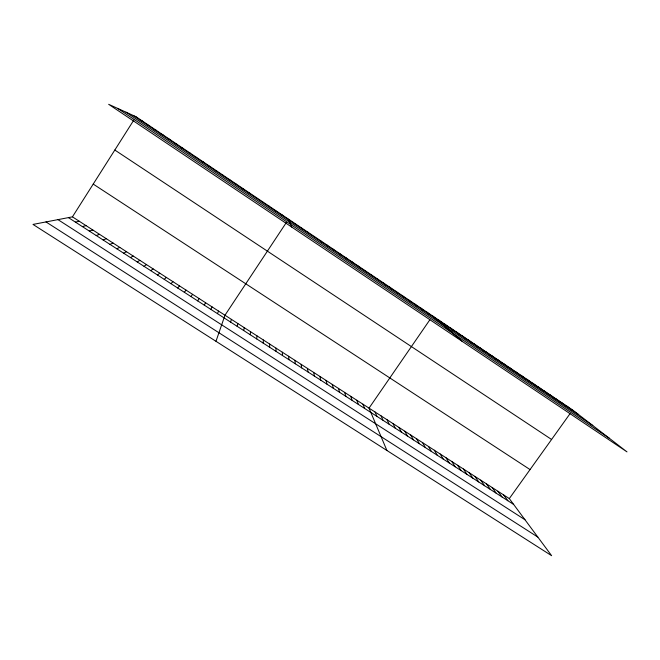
<?xml version="1.0" encoding="UTF-8"?>
<svg xmlns="http://www.w3.org/2000/svg" width="660" height="660" viewBox="0 0 660 660"><rect width="100%" height="100%" fill="white"/><g stroke="black" fill="none" stroke-linecap="round" stroke-linejoin="round"><path stroke-width="0.99" d="M269.635 347.251L269.684 344.058M263.175 343.084L263.348 339.966M256.699 338.91L256.988 335.874M269.082 206.704L269.14 206.159M250.206 334.727L250.618 331.765M243.697 330.528L244.233 327.64M237.163 326.329L237.831 323.515M230.62 322.113L231.412 319.374M215.985 341.302L224.977 315.224L286.423 222.395M217.486 313.649L218.526 311.066M262.457 202.257L262.647 201.795M210.886 309.4L212.058 306.9M204.278 305.135L205.573 302.717M197.654 300.869L199.081 298.526M72.435 216.851L509.305 498.589L551.62 555.687L33 224.425L72.435 216.851L133.84 120.046M191.004 296.587L192.563 294.327M429.883 319.753L369.031 408.127L386.909 450.475M509.305 498.589L570.009 413.713M184.346 292.298L186.029 290.111M177.664 287.991L179.487 285.887M170.973 283.676L172.92 281.655M164.257 279.353L166.337 277.414M157.525 275.022L159.737 273.158M150.777 270.674L153.128 268.892M144.012 266.31L146.495 264.611M249.15 193.322L249.596 193.033M137.231 261.946L139.846 260.329M130.432 257.565L133.18 256.03M123.618 253.168L126.505 251.724M116.779 248.77L119.806 247.401M109.931 244.357L113.091 243.07M103.059 239.926L106.359 238.73M242.467 188.834L243.045 188.636M96.17 235.488L99.602 234.374M89.265 231.041L92.837 230.01M82.343 226.578L86.056 225.637M75.397 222.107L79.249 221.249M235.777 184.338L236.478 184.222M229.061 179.825L229.903 179.8M222.329 175.304L223.303 175.37M215.581 170.775L216.686 170.923M208.816 166.229L210.053 166.469M202.026 161.675L203.404 162.005M195.228 157.105L196.738 157.525M188.405 152.526L190.055 153.037M181.566 147.939L183.348 148.541M174.71 143.335L176.632 144.029M167.838 138.715L169.9 139.499M160.949 134.087L163.144 134.97M154.036 129.451L156.379 130.416M147.106 124.798L149.589 125.862M140.159 120.128L142.783 121.291M45.986 221.933L537.842 537.091M57.965 219.632L524.997 519.75M68.434 217.618L513.661 504.463M93.217 184.082L530.054 469.582M114.815 150.035L551.587 439.478M133.196 115.45L578.234 414.315M125.953 112.167L592.771 425.518M117.662 108.405L609.271 438.232M566.973 406.205L572.451 410.438M561.28 402.377L566.659 406.543M555.571 398.549L560.851 402.649M549.854 394.705L555.035 398.739M544.12 390.852L549.194 394.82M538.37 386.991L543.345 390.893M532.612 383.122L537.487 386.95M526.837 379.244L531.605 383.006M521.045 375.358L525.715 379.046M515.245 371.456L519.808 375.086M509.429 367.554L513.892 371.11M503.596 363.635L507.952 367.125M497.755 359.708L502.004 363.124M491.89 355.773L496.039 359.123M486.024 351.829L490.066 355.105M480.133 347.878L484.069 351.087M474.235 343.918L478.063 347.053M468.319 339.941L472.04 343.002M462.396 335.965L466.01 338.951M456.448 331.972L459.954 334.892M450.491 327.971L453.89 330.817M444.518 323.961L447.81 326.733M438.537 319.935L441.713 322.641M432.539 315.909L462.544 341.608M426.442 311.817L429.396 314.366M420.337 307.717L423.175 310.192M414.216 303.6L416.938 306.001M408.078 299.483L410.693 301.801M401.923 295.35L404.423 297.594M395.761 291.209L398.137 293.378M389.573 287.05L391.842 289.146M383.377 282.892L385.531 284.905M377.165 278.718L379.195 280.657M370.936 274.535L372.85 276.391M364.691 270.344L366.49 272.118M358.438 266.137L360.112 267.836M352.159 261.921L353.71 263.538M345.873 257.697L347.3 259.24M339.562 253.457L340.873 254.917M333.242 249.216L334.43 250.594M326.906 244.959L327.971 246.254M320.554 240.694L321.494 241.907M503.621 494.917L507.87 500.734M314.176 236.412L315.001 237.542M497.92 491.238L502.07 496.988M492.203 487.558L496.254 493.243M486.478 483.862L490.43 489.489M480.736 480.158L484.58 485.727M474.977 476.446L478.723 481.948M469.21 472.725L472.857 478.17M307.791 232.122L308.492 233.17M463.427 468.996L466.966 474.375M457.636 465.259L461.068 470.58M451.819 461.513L455.161 466.768M446.003 457.76L449.229 462.949M440.162 453.997L443.289 459.121M434.313 450.219L437.332 455.284M301.397 227.824L301.966 228.789M428.447 446.44L431.368 451.44M422.573 442.654L425.378 447.587M416.674 438.851L419.38 443.718M410.767 435.039L413.366 439.84M404.852 431.228L407.335 435.963M398.921 427.399L401.296 432.069M294.979 223.509L295.424 224.4M392.972 423.563L395.241 428.167M387.007 419.719L389.169 424.256M381.034 415.866L383.08 420.329M375.037 411.997L376.984 416.402M288.544 219.194L291.72 227.065M362.942 404.192L364.658 408.457M356.829 400.257L358.429 404.448M350.699 396.305L352.192 400.43M344.561 392.345L345.931 396.404M338.407 388.369L339.661 392.362M332.236 384.392L333.374 388.311M282.092 214.863L282.29 215.572M326.048 380.407L327.071 384.252M319.844 376.406L320.752 380.176M313.632 372.397L314.424 376.101M307.395 368.379L308.072 372.009M301.15 364.353L301.702 367.909M294.888 360.31L295.325 363.792M275.624 210.515L275.69 211.15M288.61 356.26L288.932 359.675M282.315 352.201L282.513 355.542M276.012 348.133L276.086 351.4M135.96 116.704L108.661 104.313L627 451.885L572.649 410.017L135.96 116.704"/></g></svg>
